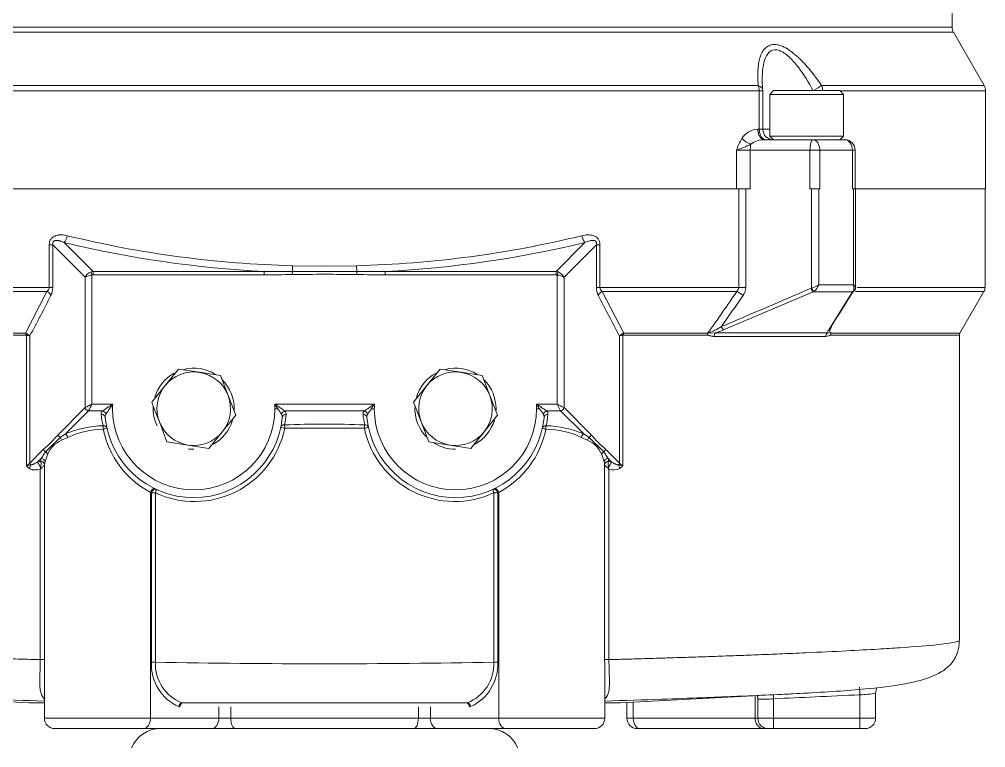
# Model space of a CAD drawing. Header units: millimetres. Extents: x 113490 to 142599, y -20467 to 115.
# Drawn here: x 125976.3 to 126163.9, y -7207.2 to -7065.8 of the extents above; entities that cross this region are included whole.
import ezdxf

# ---------------------------------------------------------------- set-up
doc = ezdxf.new("R2010")
doc.units = ezdxf.units.MM
doc.layers.add('DV1_0', color=7, linetype='Continuous')

msp = doc.modelspace()

# ---------------------------------------------------------------- linework, layer by layer
at = {"layer": 'DV1_0', "color": 7, "linetype": 'Continuous', "lineweight": 15}
for p, q in [((126157.34, -7067.31), (126157.34, -7047.15)), ((126163.58, -7078.67), (126157.61, -7068.32)), ((126122.69, -7079.64), (126121.98, -7080.36)), ((126135.55, -7079.64), (126122.69, -7079.64)), ((126136.27, -7080.36), (126135.55, -7079.64)), ((126120.6, -7087.14), (126120.6, -7079.68)), ((126136.27, -7080.36), (126121.98, -7080.36)), ((126121.98, -7080.36), (126121.98, -7088.46)), ((126136.27, -7088.46), (126136.27, -7080.36)), ((126163.85, -7098.69), (126163.85, -7079.68)), ((126136.27, -7088.46), (126121.98, -7088.46)), ((126121.98, -7088.46), (126122.69, -7089.17)), ((126135.55, -7089.17), (126136.27, -7088.46)), ((126130.29, -7089.17), (126120.97, -7089.17)), ((126131.98, -7089.17), (126130.29, -7089.17)), ((126131.98, -7089.17), (126134.88, -7089.17)), ((126136.5, -7089.17), (126134.88, -7089.17)), ((126138.53, -7098.69), (126138.53, -7091.2)), ((125955.63, -7098.69), (126115.49, -7098.69)), ((126115.49, -7098.69), (126118.17, -7098.69)), ((126129.76, -7098.69), (126130.04, -7098.69)), ((126130.04, -7098.69), (126131.47, -7098.69)), ((126131.68, -7098.69), (126131.47, -7098.69)), ((126138.18, -7098.69), (126137.98, -7098.69)), ((126138.18, -7098.69), (126138.59, -7098.69)), ((126138.53, -7098.69), (126163.85, -7098.69)), ((126138.59, -7117.97), (126138.59, -7098.69)), ((126163.73, -7117.84), (126163.73, -7098.69)), ((126138.03, -7118.67), (126130.39, -7118.67)), ((126138.03, -7118.67), (126133.39, -7126.09)), ((126158.85, -7126.7), (126163.52, -7118.61)), ((126109.94, -7126.69), (126109.95, -7126.68)), ((126133.89, -7126.68), (126133.9, -7126.69)), ((126158.75, -7186.33), (126158.75, -7127.08)), ((126007.2, -7133.67), (126004.61, -7136.87)), ((126011.27, -7134.31), (126007.2, -7133.67)), ((126058, -7133.67), (126055.41, -7136.87)), ((126062.07, -7134.31), (126058, -7133.67)), ((126015.35, -7134.95), (126011.27, -7134.31)), ((126016.83, -7138.8), (126015.35, -7134.95)), ((126066.15, -7134.95), (126062.07, -7134.31)), ((126067.63, -7138.8), (126066.15, -7134.95)), ((126004.61, -7136.87), (126002.01, -7140.08)), ((126055.41, -7136.87), (126052.81, -7140.08)), ((126018.31, -7142.65), (126016.83, -7138.8)), ((126069.11, -7142.65), (126067.63, -7138.8)), ((125994.44, -7140.49), (125993.82, -7141.37)), ((126002.01, -7140.08), (126002.51, -7141.37)), ((126002.51, -7141.37), (126003.49, -7143.93)), ((126026.49, -7141.37), (126025.88, -7140.49)), ((126045.24, -7140.49), (126044.62, -7141.37)), ((126052.81, -7140.08), (126053.31, -7141.37)), ((126053.31, -7141.37), (126054.29, -7143.93)), ((126077.29, -7141.37), (126076.68, -7140.49)), ((126015.71, -7145.86), (126018.31, -7142.65)), ((126066.51, -7145.86), (126069.11, -7142.65)), ((126003.49, -7143.93), (126004.97, -7147.78)), ((126054.29, -7143.93), (126055.77, -7147.78)), ((126013.12, -7149.07), (126015.71, -7145.86)), ((126063.92, -7149.07), (126066.51, -7145.86)), ((126004.97, -7147.78), (126009.04, -7148.42)), ((126009.04, -7148.42), (126013.12, -7149.07)), ((126055.77, -7147.78), (126059.84, -7148.42)), ((126059.84, -7148.42), (126063.92, -7149.07)), ((126092.62, -7152.28), (126093.41, -7152.43)), ((126002.71, -7157.7), (126001.97, -7157.7)), ((125981.18, -7193.79), (125981.18, -7201.44)), ((126089.94, -7201.44), (126089.94, -7193.79)), ((125943.08, -7196.63), (125978.15, -7198.47)), ((126092.97, -7198.47), (126128.49, -7196.6)), ((126119.63, -7197.74), (126119.63, -7201.44)), ((126142.49, -7196.58), (126142.49, -7201.44)), ((125978.16, -7198.47), (125981.16, -7198.47)), ((126007.84, -7198.46), (126008.01, -7198.47)), ((126063.11, -7198.47), (126008.01, -7198.47)), ((126063.11, -7198.47), (126063.27, -7198.46)), ((126089.94, -7198.47), (126092.96, -7198.47)), ((126094.23, -7198.4), (126094.23, -7201.44)), ((125983.21, -7203.47), (126000.34, -7203.47)), ((126013.6, -7203.47), (126000.34, -7203.47)), ((126018.26, -7203.47), (126013.6, -7203.47)), ((126052.86, -7203.47), (126018.26, -7203.47)), ((126057.51, -7203.47), (126052.86, -7203.47)), ((126070.78, -7203.47), (126057.51, -7203.47)), ((126070.78, -7203.47), (126087.91, -7203.47)), ((126096.26, -7203.47), (126096.68, -7203.47)), ((126096.68, -7203.47), (126120.8, -7203.47)), ((126121.66, -7203.47), (126120.8, -7203.47)), ((126121.66, -7203.47), (126122.68, -7203.47)), ((126122.68, -7203.47), (126139.44, -7203.47)), ((126139.44, -7203.47), (126140.46, -7203.47))]:
    msp.add_line(p, q, dxfattribs=at)
at = {"layer": 'DV1_0', "color": 7, "linetype": 'Continuous', "lineweight": 20}
for p, q in [((126157.61, -7068.32), (125913.51, -7068.32)), ((126157.34, -7067.31), (125913.78, -7067.31)), ((125951.39, -7078.67), (126119.73, -7078.67)), ((126132.02, -7078.67), (126163.58, -7078.67)), ((125951.21, -7079.68), (126119.91, -7079.68)), ((126119.91, -7087.14), (126119.91, -7079.68)), ((126119.91, -7079.68), (126120.6, -7079.68)), ((126135.59, -7079.68), (126163.85, -7079.68)), ((126119.64, -7087.14), (126119.91, -7087.14)), ((126119.91, -7087.14), (126120.6, -7087.14)), ((126121.98, -7087.14), (126120.6, -7087.14)), ((126115.49, -7098.69), (126115.49, -7091.2)), ((126115.49, -7091.2), (126118.17, -7091.2)), ((126118.17, -7091.2), (126129.76, -7091.2)), ((126118.17, -7091.2), (126118.17, -7098.69)), ((126129.76, -7098.69), (126129.76, -7091.2)), ((126129.76, -7091.2), (126131.68, -7091.2)), ((126131.68, -7091.2), (126137.98, -7091.2)), ((126131.68, -7098.69), (126131.68, -7091.2)), ((126137.98, -7091.2), (126137.98, -7098.69)), ((126138.53, -7091.2), (126137.98, -7091.2)), ((126115.93, -7117.84), (126115.93, -7098.69)), ((126117.28, -7098.69), (126117.28, -7117.84)), ((126130.04, -7117.96), (126130.04, -7098.69)), ((126131.47, -7117.31), (126131.47, -7098.69)), ((126138.18, -7098.69), (126138.18, -7117.31)), ((125982.8, -7109.54), (125982.12, -7109.54)), ((125982.12, -7117.84), (125982.12, -7109.54)), ((125982.8, -7109.54), (125989.09, -7115.83)), ((125982.8, -7109.54), (125982.8, -7117.84)), ((125985.02, -7109.12), (125990.63, -7114.73)), ((126086.09, -7109.12), (126080.48, -7114.73)), ((126088.31, -7109.54), (126082.02, -7115.83)), ((126088.31, -7117.84), (126088.31, -7109.54)), ((126088.31, -7109.54), (126089, -7109.54)), ((126089, -7109.54), (126089, -7117.84)), ((125990.23, -7114.83), (125990.63, -7114.73)), ((125990.23, -7114.83), (125990.41, -7115.42)), ((125990.63, -7114.73), (125990.63, -7115.39)), ((125990.63, -7114.73), (126023.81, -7114.73)), ((126023.81, -7114.73), (126023.81, -7115.39)), ((126029.29, -7114.77), (126023.81, -7114.73)), ((126029.29, -7114.77), (126029.3, -7115.33)), ((126041.83, -7114.77), (126029.29, -7114.77)), ((126029.35, -7113.63), (126035.56, -7113.73)), ((126035.56, -7113.73), (126041.77, -7113.63)), ((126041.83, -7114.77), (126041.82, -7115.33)), ((126047.31, -7114.73), (126041.83, -7114.77)), ((126047.31, -7114.73), (126080.48, -7114.73)), ((126047.31, -7114.73), (126047.31, -7115.39)), ((126080.48, -7114.73), (126080.48, -7115.39)), ((126080.48, -7114.73), (126080.89, -7114.83)), ((126080.89, -7114.83), (126080.7, -7115.42)), ((125989.09, -7141.15), (125989.09, -7115.83)), ((125990.41, -7140.49), (125990.41, -7115.42)), ((125990.63, -7115.39), (126023.81, -7115.39)), ((126047.31, -7115.39), (126080.48, -7115.39)), ((126080.7, -7115.42), (126080.7, -7140.49)), ((126082.02, -7115.83), (126082.02, -7141.15)), ((125955.19, -7117.84), (125982.12, -7117.84)), ((125955.55, -7118.61), (125981.68, -7118.61)), ((125977.52, -7126.7), (125981.68, -7118.61)), ((125982.8, -7117.84), (125982.12, -7117.84)), ((126089, -7117.84), (126088.31, -7117.84)), ((126089, -7117.84), (126115.93, -7117.84)), ((126089.43, -7118.61), (126093.6, -7126.7)), ((126089.43, -7118.61), (126115.57, -7118.61)), ((126112.98, -7126.09), (126130.39, -7118.67)), ((126117.28, -7117.84), (126115.93, -7117.84)), ((126131.47, -7117.31), (126138.18, -7117.31)), ((126138.6, -7118.61), (126163.52, -7118.61)), ((126138.93, -7117.84), (126163.73, -7117.84)), ((125961.19, -7126.7), (125977.52, -7126.7)), ((125977.57, -7127.08), (125961.25, -7127.08)), ((125977.78, -7126.81), (125977.52, -7126.7)), ((125977.71, -7152.43), (125977.71, -7127.11)), ((125978.32, -7127.28), (125978.32, -7151.93)), ((126092.8, -7151.93), (126092.8, -7127.28)), ((126093.6, -7126.7), (126093.34, -7126.81)), ((126093.41, -7127.11), (126093.41, -7152.43)), ((126109.87, -7127.08), (126093.55, -7127.08)), ((126093.6, -7126.7), (126109.92, -7126.7)), ((126109.94, -7126.69), (126111.39, -7126.66)), ((126132.84, -7127.35), (126111.14, -7127.35)), ((126111.39, -7126.66), (126133.17, -7126.66)), ((126133.17, -7126.66), (126133.9, -7126.69)), ((126133.81, -7127.08), (126158.75, -7127.08)), ((126158.85, -7126.7), (126133.9, -7126.7)), ((125983.82, -7146.42), (125989.09, -7141.15)), ((125994.44, -7140.49), (125990.41, -7140.49)), ((126045.24, -7140.49), (126025.88, -7140.49)), ((126026.49, -7141.37), (126025.91, -7141.37)), ((126044.62, -7141.37), (126045.21, -7141.37)), ((126080.7, -7140.49), (126076.68, -7140.49)), ((126077.29, -7141.37), (126076.71, -7141.37)), ((126080.7, -7140.49), (126081.36, -7141.81)), ((126082.02, -7141.15), (126087.3, -7146.42)), ((125985.28, -7146.28), (125989.75, -7141.81)), ((125989.75, -7141.81), (125992.47, -7141.81)), ((126027.85, -7141.81), (126043.27, -7141.81)), ((126081.36, -7141.81), (126078.65, -7141.81)), ((126081.36, -7141.81), (126085.84, -7146.28)), ((126043.28, -7145.17), (126027.83, -7145.17)), ((125981.37, -7149.73), (125984.22, -7146.96)), ((125984.22, -7146.96), (125985.28, -7146.28)), ((125985.75, -7146.94), (125984.51, -7147.5)), ((126086.61, -7147.5), (126085.37, -7146.94)), ((126085.84, -7146.28), (126086.9, -7146.96)), ((126086.9, -7146.96), (126089.75, -7149.73)), ((125978.32, -7151.93), (125981.02, -7149.22)), ((125980.55, -7151.01), (125981.37, -7149.73)), ((125981.78, -7150.24), (125981.31, -7151.67)), ((126089.81, -7151.67), (126089.33, -7150.24)), ((126089.75, -7149.73), (126090.56, -7151.01)), ((126090.1, -7149.22), (126092.8, -7151.93)), ((125977.71, -7152.43), (125978.5, -7152.28)), ((125979.81, -7151.75), (125980.55, -7151.01)), ((125979.81, -7151.75), (125980.45, -7151.56)), ((125981.21, -7152.25), (125981.21, -7190.08)), ((126089.91, -7190.08), (126089.91, -7152.25)), ((126090.56, -7151.01), (126091.3, -7151.75)), ((126090.67, -7151.56), (126091.3, -7151.75)), ((125980.37, -7190.08), (125980.37, -7153.1)), ((126090.75, -7153.1), (126090.75, -7190.08)), ((126001.97, -7157.7), (126001.77, -7157.61)), ((126001.77, -7201.44), (126001.77, -7157.61)), ((126001.97, -7157.7), (126001.97, -7190.58)), ((126002.71, -7157.7), (126002.71, -7190.58)), ((126068.4, -7157.7), (126069.15, -7157.7)), ((126068.4, -7190.58), (126068.4, -7157.7)), ((126069.15, -7157.7), (126069.34, -7157.61)), ((126069.15, -7190.58), (126069.15, -7157.7)), ((126069.34, -7157.61), (126069.34, -7201.44)), ((125980.37, -7190.08), (125981.21, -7190.08)), ((126090.75, -7190.08), (126089.91, -7190.08)), ((126002.71, -7190.58), (126001.97, -7190.58)), ((126069.15, -7190.58), (126068.4, -7190.58)), ((126139.44, -7196.9), (126139.37, -7195.4)), ((126119.12, -7197.1), (126119.12, -7201.44)), ((126122.68, -7197.67), (126122.65, -7196.91)), ((126122.68, -7197.67), (126122.68, -7201.44)), ((126139.44, -7196.9), (126139.44, -7201.44)), ((125978.15, -7198.47), (125981.18, -7198.47)), ((126015.04, -7199.23), (126015.04, -7201.44)), ((126017.37, -7199.23), (126017.37, -7201.44)), ((126053.75, -7201.44), (126053.75, -7199.23)), ((126056.08, -7201.44), (126056.08, -7199.23)), ((126089.94, -7198.47), (126092.97, -7198.47)), ((126095.47, -7201.44), (126095.47, -7198.33)), ((125981.18, -7201.44), (126001.77, -7201.44)), ((126015.04, -7201.44), (126001.77, -7201.44)), ((126017.37, -7201.44), (126015.04, -7201.44)), ((126053.75, -7201.44), (126017.37, -7201.44)), ((126056.08, -7201.44), (126053.75, -7201.44)), ((126069.34, -7201.44), (126056.08, -7201.44)), ((126069.34, -7201.44), (126089.94, -7201.44)), ((126094.23, -7201.44), (126095.47, -7201.44)), ((126119.12, -7201.44), (126095.47, -7201.44)), ((126119.63, -7201.44), (126119.12, -7201.44)), ((126119.63, -7201.44), (126122.68, -7201.44)), ((126122.68, -7201.44), (126122.68, -7203.47)), ((126122.68, -7201.44), (126139.44, -7201.44)), ((126139.44, -7201.44), (126139.44, -7203.47)), ((126139.44, -7201.44), (126142.49, -7201.44))]:
    msp.add_line(p, q, dxfattribs=at)
at = {"layer": 'DV1_0', "color": 7, "linetype": 'Continuous', "lineweight": 15}
for centre, radius, start, end in [((126159.37, -7067.31), 2.03, 180, 210), ((126150.76, -7077.45), 30.27, 179.768, 183.4798), ((126118.57, -7079.68), 2.03, 0, 5.7696), ((126161.82, -7079.68), 2.03, 0, 30), ((126122.64, -7087.14), 2.03, 180, 270), ((126106.48, -7065.39), 27.34, 289.2309, 295.5331), ((126136.5, -7091.2), 2.03, 0, 90), ((125824.05, -6925.66), 368.62, 327.188, 328.4286), ((126137.41, -7117.77), 1.19, 328.5642, 334.0378), ((126137.55, -7117.84), 1.04, 332.2217, 0.4108), ((126162.2, -7117.84), 1.52, 330, 0), ((126111, -7127.05), 1.13, 161.7178, 181.3689), ((126109.95, -7126.71), 0.0224, 116.6955, 156.2148), ((126134.77, -7127.09), 0.958, 155.6416, 179.1629), ((126159.51, -7127.08), 0.762, 150, 180), ((126010.16, -7141.37), 7.87, 57.8671, 104.1493), ((126060.96, -7141.37), 7.87, 57.8671, 104.1493), ((126010.16, -7141.37), 7.87, 118.6069, 163.6052), ((126010.16, -7141.37), 7.14, 81.0203, 141.0203), ((126010.16, -7141.37), 7.14, 21.0203, 81.0203), ((126010.16, -7141.37), 7.87, 0, 44.556), ((126060.96, -7141.37), 7.87, 118.6069, 163.6052), ((126060.96, -7141.37), 7.14, 81.0203, 141.0203), ((126060.96, -7141.37), 7.14, 21.0203, 81.0203), ((126060.96, -7141.37), 7.87, 0, 44.556), ((126010.16, -7141.37), 7.14, 141.0203, 201.0203), ((126060.96, -7141.37), 7.14, 141.0203, 201.0203), ((126010.16, -7141.37), 7.14, 321.0203, 21.0203), ((126060.96, -7141.37), 7.14, 321.0203, 21.0203), ((126017.64, -7177.26), 43.48, 122.2554, 125.3807), ((126033.33, -7168.26), 47.79, 145.7575, 147.2796), ((126010.16, -7141.37), 7.87, 176.6294, 205.2399), ((126010.16, -7141.37), 7.87, 357.0838, 0), ((126002.34, -7177.76), 44.08, 54.6405, 57.7233), ((125987.41, -7167.98), 47.28, 32.7092, 34.2476), ((126068.44, -7177.26), 43.48, 122.2554, 125.3807), ((126084.12, -7168.25), 47.77, 145.7571, 147.2797), ((126060.96, -7141.37), 7.87, 176.6294, 225.4701), ((126060.96, -7141.37), 7.87, 357.0838, 0), ((126053.14, -7177.76), 44.08, 54.6405, 57.7233), ((126038.21, -7167.98), 47.28, 32.7092, 34.2476), ((125993.94, -7142.96), 0.971, 146.7266, 185.5447), ((126010.16, -7141.37), 17.27, 185.5999, 354.4001), ((126026.38, -7142.96), 0.971, 354.4468, 33.2819), ((126044.74, -7142.96), 0.971, 146.7266, 185.5447), ((126060.96, -7141.37), 17.27, 185.5999, 354.4001), ((126077.18, -7142.96), 0.971, 354.4468, 33.2819), ((125992.65, -7145.38), 0.689, 16.2496, 96.7895), ((125984.41, -7145.52), 8.2, 1.157, 5.7791), ((125989.72, -7131.74), 13.91, 281.9781, 284.9558), ((126010.16, -7141.37), 7.14, 201.0203, 261.0203), ((126010.16, -7141.37), 7.87, 298.6134, 343.3573), ((126024.18, -7161.14), 16.38, 77.113, 79.9424), ((126050.24, -7145.35), 6.96, 173.1324, 178.585), ((126046.33, -7158.16), 13.34, 99.7352, 103.2094), ((126043.41, -7145.2), 0.691, 15.7028, 96.6512), ((126060.96, -7141.37), 7.14, 201.0203, 261.0203), ((126060.96, -7141.37), 7.87, 298.6134, 343.3573), ((126078.47, -7145.38), 0.69, 83.2848, 163.6762), ((126081.3, -7132.13), 13.51, 254.9997, 258.0664), ((126010.16, -7141.37), 7.14, 261.0203, 321.0203), ((126060.96, -7141.37), 7.14, 261.0203, 321.0203), ((126060.96, -7141.37), 7.87, 238.4623, 270), ((126010.16, -7141.37), 7.87, 261.9998, 270), ((125978.16, -7198.21), 0.254, 267, 270), ((126035.56, -57470.34), 50271.89, 89.968411, 90.031588), ((126092.96, -7198.21), 0.254, 270, 273), ((125983.21, -7201.44), 2.03, 180, 270), ((126087.91, -7201.44), 2.03, 270, 0), ((126096.26, -7201.44), 2.03, 180, 270), ((126121.66, -7201.44), 2.03, 180, 270), ((126140.46, -7201.44), 2.03, 270, 0), ((126003.68, -7209.54), 6.07, 90, 156.9775), ((126067.44, -7209.54), 6.07, 23.0225, 90)]:
    msp.add_arc(centre, radius, start, end, dxfattribs=at)
at = {"layer": 'DV1_0', "color": 7, "linetype": 'Continuous', "lineweight": 20}
for centre, radius, start, end in [((126147.32, -7077.43), 26.83, 183.9436, 184.105), ((126119.72, -7090.86), 3.72, 91.3403, 148.4556), ((126126.85, -7095.08), 12, 149.0814, 161.1463), ((126120.84, -7093.35), 4.18, 88.2925, 128.0724), ((126034.78, -6906), 207.7, 256.3093, 268.5023), ((126036.32, -6905.84), 207.86, 271.5024, 283.686), ((126034.55, -6903.63), 211.37, 256.4501, 267.0882), ((126036.57, -6903.63), 211.37, 272.9118, 283.5499), ((125991.01, -7116.86), 2.18, 110.9162, 151.6176), ((126080.1, -7116.87), 2.18, 28.4516, 69.0147), ((125990.89, -7119.32), 3.92, 97.0329, 117.3112), ((126080.24, -7119.28), 3.88, 62.5803, 83.0756), ((125981.11, -7117.77), 1.01, 304.7184, 355.9845), ((125979.39, -7117.85), 3.41, 333.6804, 0.1693), ((126091.71, -7117.86), 3.4, 179.7607, 206.3896), ((126090.01, -7117.77), 1.01, 183.9845, 235.3125), ((125272.46, -6538.2), 1023.58, 324.90575, 325.45604), ((125731.6, -6208.33), 993.06, 292.55927, 293.6501), ((126114.85, -7117.8), 1.08, 311.8374, 357.7588), ((126114.62, -7117.83), 2.66, 324.7002, 359.72), ((126128.68, -7113.03), 5.11, 285.3662, 303.0859), ((126129.69, -7117.4), 1.45, 298.9144, 304.3434), ((126128.88, -7116.38), 2.76, 306.3068, 340.2726), ((126137.48, -7118.1), 0.789, 313.6528, 320.7841), ((125744.56, -7000.18), 266.07, 331.4659, 333.3889), ((126326.56, -7000.18), 266.07, 206.6111, 208.5341), ((125278.49, -6539.38), 1019.38, 324.90783, 325.32187), ((126107.46, -7118.16), 8.87, 286.355, 305.2328), ((126106.52, -7110.63), 16.76, 286.9231, 292.6998), ((126134.23, -7126.73), 1.06, 142.9881, 176.5293), ((125977.57, -7127.44), 0.362, 67.8782, 90.9889), ((125977.1, -7130.32), 3.27, 68.0966, 79.1504), ((125976.85, -7128.4), 1.84, 37.3569, 59.8103), ((126094.27, -7128.4), 1.84, 120.1784, 142.6543), ((126094.02, -7130.31), 3.27, 100.8439, 111.9091), ((126093.54, -7127.44), 0.36, 88.9194, 112.2135), ((126074, -7309.31), 188.38, 116.3407, 116.7895), ((125914.17, -7103.19), 84.88, 332.9369, 333.933), ((126010.22, -7141.37), 15.81, 176.799, 179.9896), ((126010.16, -7141.37), 15.75, 180.0002, 359.9998), ((126010.1, -7141.37), 15.8, 0.0094, 3.2012), ((126061.02, -7141.37), 15.81, 176.799, 179.9896), ((126060.96, -7141.37), 15.75, 180.0002, 359.9998), ((126060.9, -7141.37), 15.8, 0.0094, 3.2012), ((126043.4, -7216.74), 84.88, 62.9369, 63.933), ((125993.04, -7142.41), 0.827, 133.6225, 184.2208), ((126010.14, -7140.71), 18.02, 185.5969, 192.7696), ((126027.26, -7142.41), 0.851, 356.5284, 45.6283), ((126043.84, -7142.41), 0.827, 133.6225, 184.2208), ((126060.95, -7140.71), 18.02, 185.5976, 192.1892), ((126060.97, -7140.71), 18.02, 347.2304, 354.4031), ((126078.06, -7142.41), 0.851, 356.5284, 45.6283), ((125992.99, -7164.13), 19.45, 91.2418, 113.3735), ((126010.32, -7141.49), 17.9, 244.8638, 348.1329), ((126020.53, -7145.37), 7.31, 1.5473, 6.7353), ((126060.8, -7141.49), 17.9, 191.8849, 295.1184), ((126086.96, -7145.53), 8.46, 174.2925, 178.7715), ((126078.18, -7163.88), 19.2, 66.4801, 88.9046), ((125967.92, -7133.32), 20.6, 309.4821, 320.5179), ((125992.98, -7162.54), 17.19, 91.2427, 114.8755), ((126010.11, -7141.82), 17.85, 191.4143, 242.174), ((126061.02, -7141.83), 17.84, 297.8137, 348.5988), ((126078.15, -7162.49), 17.14, 65.0859, 88.7959), ((126102.93, -7133.59), 20.22, 219.3785, 230.6215), ((125986.47, -7152.18), 5.08, 112.8029, 157.4961), ((126084.64, -7152.18), 5.08, 22.509, 67.1919), ((125977.11, -7151.1), 1.46, 294.2069, 325.6122), ((125979.11, -7151.61), 1.62, 210.4449, 238.4796), ((125978.25, -7152.17), 2.29, 342.9002, 13.9977), ((125978.62, -7152.31), 1.98, 20.5591, 22.2001), ((125985.92, -7152.77), 4.74, 166.4999, 173.3576), ((125986.39, -7152.79), 5.21, 173.8074, 174.1422), ((126085.2, -7152.77), 4.74, 6.6424, 13.5001), ((126084.73, -7152.79), 5.21, 5.8578, 6.1926), ((126092.87, -7152.17), 2.29, 166.0023, 197.0998), ((126092.5, -7152.31), 1.98, 157.7999, 159.4409), ((126094, -7151.1), 1.46, 214.3878, 245.7932), ((126092.05, -7151.65), 1.56, 300.9852, 330.0902), ((125976.94, -7152.06), 3.58, 343.0628, 347.3435), ((125977.45, -7148.97), 5.06, 305.2816, 308.0746), ((126093.67, -7148.97), 5.06, 231.9254, 234.7184), ((126094.18, -7152.06), 3.58, 192.6565, 196.9372), ((126091.67, -7150.54), 2.73, 250.2423, 295.8023), ((126010.83, -7191.07), 8.88, 176.8481, 246.1348), ((126035.56, -5388.18), 1802.7, 268.95598, 271.04402), ((126010.86, -7190.88), 8.15, 177.8955, 248.2756), ((126060.26, -7190.88), 8.15, 291.6982, 2.1307), ((126060.27, -7191.06), 8.89, 293.9266, 3.0905), ((126120.75, -7180.22), 17.55, 266.3566, 276.3219), ((126138.98, -7177.97), 18.93, 271.402, 280.6887), ((126007.47, -7198.56), 0.664, 250.053, 269.9585), ((126063.65, -7198.56), 0.664, 270.0415, 289.947)]:
    msp.add_arc(centre, radius, start, end, dxfattribs=at)
for centre, major_axis, ratio, start_param, end_param in [((126118.57, -7079.68), (-2.02, -0.2), 0.559268, 3.141593, 4.047767), ((126118.57, -7079.68), (0, 2.03), 0.657465, 4.712389, 5.235988), ((126130.7, -7079.68), (-1.68, -1.14), 0.083337, 3.749766, 4.802929), ((126130.7, -7079.68), (0, -2.03), 0.753485, 1.570796, 2.094395), ((126117.83, -7088.91), (1.7, -1.11), 0.406301, 4.155267, 5.220826), ((126118.7, -7091.2), (0, 2.03), 0.258819, 0.97253, 1.570796), ((126130.29, -7091.2), (0, -2.03), 0.258819, 3.141593, 4.712389), ((126130.29, -7091.2), (0, 2.03), 0.68433, 4.712389, 6.283185), ((126136.5, -7091.2), (0, 2.03), 0.729172, 4.712389, 6.283185), ((125985.02, -7107.8), (-0.36, -1.48), 0.380154, 0.571133, 1.663393), ((126086.09, -7107.8), (0.36, -1.48), 0.380154, 4.619793, 5.712053), ((126029.27, -7113.63), (-0.04, -1.52), 0.048445, 0.73078, 1.572153), ((126041.84, -7113.63), (0.04, -1.52), 0.048445, 4.711032, 5.552406), ((125981.13, -7119.37), (1.36, -0.68), 0.613605, 0.685709, 1.4691), ((126089.99, -7119.37), (-1.36, -0.68), 0.613605, 4.814086, 5.597477), ((126116.39, -7119.37), (-1.25, 0.87), 0.150727, 4.497916, 5.53039), ((126129.61, -7117.11), (0, -0.956), 0.965926, 0.399318, 0.487236), ((126130.16, -7117.99), (-0.305, 0.698), 0.238424, 1.466915, 2.797275), ((126130.23, -7117.96), (0.367, -0.668), 0.228673, 4.587538, 5.871514), ((126137.8, -7117.96), (-0.685, 0.334), 0.853419, 2.377246, 3.1374), ((126112.77, -7125.41), (0.292, -0.704), 0.240259, 4.613078, 5.914038), ((126133.12, -7125.41), (-0.64, 0.414), 0.896658, 2.465022, 3.765987), ((125977.21, -7127.08), (0, 0.762), 0.470739, 4.712389, 5.235988), ((125977.35, -7127.11), (0.297, 0.702), 0.439946, 4.896242, 5.326304), ((126093.76, -7127.11), (-0.297, 0.702), 0.439946, 0.956882, 1.386944), ((126093.91, -7127.08), (0, -0.762), 0.470739, 4.18879, 4.712389), ((126111.6, -7127.35), (0, -0.762), 0.613497, 3.604631, 4.712389), ((126133.44, -7127.35), (0, -0.762), 0.789697, 3.604633, 4.712389), ((125989.75, -7141.15), (0.539, -0.539), 0.774597, 4.053331, 5.371447), ((126081.36, -7141.15), (-0.539, -0.539), 0.774597, 0.911738, 2.229854), ((125992.21, -7143.13), (0.758, 0.074), 0.864987, 0, 1.486188), ((125992.47, -7142.47), (0.555, -0.522), 0.783808, 0.935927, 2.205665), ((126027.85, -7142.47), (0.555, 0.522), 0.783808, 0.935927, 2.205665), ((126028.11, -7143.13), (-0.758, 0.074), 0.864987, 4.796997, 6.283185), ((125958.14, -7140.76), (70.05, 0), 0.5, 6.175787, 6.234424), ((126043.01, -7143.13), (0.758, 0.074), 0.864987, 0, 1.486188), ((126043.27, -7142.47), (0.555, -0.522), 0.783808, 0.935927, 2.205665), ((126078.65, -7142.47), (-0.555, -0.522), 0.783808, 4.07752, 5.347258), ((126078.91, -7143.13), (0.758, -0.074), 0.864987, 1.655404, 3.141593), ((126035.56, -7198.01), (-107.28, 0), 0.5, 4.639874, 4.784904), ((125984.48, -7146.42), (-0.539, 0.539), 0.774597, 0.911738, 1.831819), ((125983.95, -7147.5), (0.292, -0.704), 0.696378, 1.28959, 2.122936), ((125985.28, -7146.94), (-0.317, 0.693), 0.584615, 4.451045, 5.619166), ((126085.84, -7146.94), (0.317, 0.693), 0.584615, 0.664019, 1.83214), ((126087.16, -7147.5), (-0.292, -0.704), 0.696378, 4.16025, 4.993595), ((126086.64, -7146.42), (0.539, 0.539), 0.774597, 4.451366, 5.371447), ((125981.68, -7149.22), (-0.539, 0.539), 0.774597, 0.911738, 1.75677), ((125981.06, -7150.24), (0.695, -0.313), 0.781067, 0.523996, 1.474435), ((126090.06, -7150.24), (-0.695, -0.313), 0.781067, 4.80875, 5.75919), ((126089.44, -7149.22), (0.539, 0.539), 0.774597, 4.526415, 5.371447), ((125977.55, -7152.99), (0.81, 1.29), 0.406494, 4.962409, 5.524532), ((125978.98, -7151.93), (-0.539, 0.539), 0.774597, 0.911738, 1.459504), ((125979.81, -7153.07), (-0.42, 1.46), 0.432798, 4.740039, 5.695259), ((125997.43, -7152.08), (-17.02, 0), 0.5, 6.156109, 6.221993), ((125980.45, -7152.22), (0.756, -0.093), 0.864402, 0.140927, 1.676404), ((125980.45, -7152.25), (-0.758, 0.078), 0.836614, 3.263801, 4.766537), ((125980.55, -7151.67), (0.738, -0.189), 0.85904, 0.289171, 1.786915), ((126090.56, -7151.67), (0.738, 0.189), 0.85904, 1.354677, 2.852421), ((126090.67, -7152.22), (0.756, 0.093), 0.864402, 1.465189, 3.000666), ((126090.67, -7152.25), (-0.758, -0.078), 0.836614, 4.658241, 6.160977), ((126073.68, -7152.08), (17.02, 0), 0.5, 0.061192, 0.127077), ((126091.3, -7153.07), (0.42, 1.46), 0.432798, 0.587926, 1.543146), ((126092.14, -7151.93), (0.539, 0.539), 0.774597, 4.823681, 5.371447), ((126093.57, -7152.99), (-0.81, 1.29), 0.406494, 0.758653, 1.320777), ((125980.13, -7152.95), (0.643, -0.41), 0.355555, 1.061887, 1.302214), ((126090.99, -7152.95), (-0.643, -0.41), 0.355555, -1.302214, -1.061887), ((126118.11, -7197.74), (1.52, 0), 0.999556, 0, 0.451485), ((126007.78, -7199.19), (-0.258, -0.717), 0.685276, 3.514447, 4.954133), ((126008.01, -7199.23), (0, -0.762), 0.707107, 3.141593, 4.712389), ((126063.11, -7199.23), (0, -0.762), 0.707107, 1.570796, 3.141594), ((126063.34, -7199.19), (0.258, -0.717), 0.685276, 1.329052, 2.768738), ((126000.34, -7201.44), (0, -2.03), 0.707107, 0, 1.570796), ((126013.6, -7201.44), (0, -2.03), 0.707107, 0, 1.570796), ((126018.26, -7201.44), (0, -2.03), 0.439328, 4.712389, 6.283185), ((126052.86, -7201.44), (0, -2.03), 0.439328, 0, 1.570796), ((126057.51, -7201.44), (0, 2.03), 0.707107, 1.570796, 3.141593), ((126070.78, -7201.44), (0, 2.03), 0.707107, 1.570796, 3.141593), ((126096.68, -7201.44), (0, 2.03), 0.595588, 1.570796, 3.141593), ((126120.8, -7201.44), (0, -2.03), 0.830729, 4.712389, 6.283185)]:
    msp.add_ellipse(centre, major_axis=major_axis, ratio=ratio, start_param=start_param, end_param=end_param, dxfattribs=at)
at = {"layer": 'DV1_0', "color": 7, "linetype": 'Continuous', "lineweight": 15}
for centre, major_axis, ratio, start_param, end_param in [((126137.78, -7117.99), (-0.65, 0.398), 0.88981, 2.414301, 3.141905), ((126137.8, -7117.96), (-0.685, 0.334), 0.853419, 3.1374, 3.240038), ((126002.31, -7157.61), (-0.331, -0.686), 0.66912, 3.141163, 5.024625), ((126144.02, -7196.58), (-1.52, 0), 0.999702, 6.103808, 6.283185)]:
    msp.add_ellipse(centre, major_axis=major_axis, ratio=ratio, start_param=start_param, end_param=end_param, dxfattribs=at)
at = {"layer": 'DV1_0', "color": 7, "linetype": 'Continuous', "lineweight": 20}
for points, knots in [([(126119.73, -7078.67), (126119.72, -7078.53), (126119.69, -7078.26), (126119.66, -7077.86), (126119.64, -7077.47), (126119.63, -7077.08), (126119.62, -7076.71), (126119.62, -7076.35), (126119.64, -7075.66), (126119.71, -7074.7), (126119.94, -7073.49), (126120.31, -7072.41), (126120.89, -7071.5), (126121.57, -7070.96), (126122.24, -7070.72), (126122.81, -7070.66), (126123.42, -7070.72), (126124.28, -7070.95), (126125.36, -7071.49), (126126.63, -7072.41), (126127.82, -7073.48), (126128.98, -7074.7), (126129.86, -7075.75), (126130.55, -7076.62), (126131.04, -7077.28), (126131.54, -7077.96), (126131.86, -7078.43), (126132.02, -7078.67)], [0, 0, 0, 0, 0.018693, 0.0371, 0.055227, 0.073082, 0.09067, 0.107999, 0.125076, 0.189511, 0.249356, 0.31487, 0.374275, 0.436923, 0.468569, 0.499613, 0.530818, 0.562638, 0.625056, 0.684657, 0.750444, 0.810345, 0.874885, 0.904936, 0.935781, 0.967457, 1, 1, 1, 1]), ([(126120.49, -7077.5), (126120.49, -7076.72), (126120.53, -7075.96), (126120.72, -7074.53), (126120.88, -7073.85), (126121.37, -7072.69), (126121.71, -7072.2), (126122.62, -7071.65), (126123.2, -7071.62), (126124.45, -7072.08), (126125.09, -7072.54), (126126.3, -7073.67), (126126.89, -7074.34), (126128.52, -7076.46), (126129.5, -7078.05), (126130.4, -7079.68)], [0, 0, 0, 0, 0.125, 0.125, 0.25, 0.25, 0.375, 0.375, 0.5, 0.5, 0.625, 0.625, 0.75, 0.75, 1, 1, 1, 1]), ([(126121.24, -7089.17), (126121.07, -7089.17), (126120.9, -7089.12), (126120.57, -7088.91), (126120.42, -7088.76), (126120.18, -7088.39), (126120.08, -7088.16), (126119.94, -7087.67), (126119.91, -7087.4), (126119.91, -7087.14)], [0, 0, 0, 0, 0.25, 0.25, 0.5, 0.5, 0.75, 0.75, 1, 1, 1, 1]), ([(125982.12, -7109.54), (125982.12, -7109.43), (125982.13, -7109.28), (125982.16, -7109.1), (125982.18, -7109.03), (125982.19, -7108.98), (125982.19, -7108.96), (125982.23, -7108.84), (125982.29, -7108.7), (125982.37, -7108.55), (125982.41, -7108.49), (125982.44, -7108.45), (125982.46, -7108.42), (125982.58, -7108.26), (125982.72, -7108.14), (125982.95, -7107.98), (125983.07, -7107.91), (125983.24, -7107.84), (125983.32, -7107.81), (125983.36, -7107.79), (125983.38, -7107.79), (125983.39, -7107.78), (125983.4, -7107.78), (125983.57, -7107.73), (125983.74, -7107.69), (125984.02, -7107.65), (125984.16, -7107.64), (125984.33, -7107.64), (125984.42, -7107.64), (125984.46, -7107.64), (125984.48, -7107.64), (125984.5, -7107.64), (125984.86, -7107.65), (125985.23, -7107.7), (125985.62, -7107.8)], [0, 0, 0, 0, 0.0625, 0.09375, 0.109375, 0.109375, 0.125, 0.125, 0.1875, 0.21875, 0.234375, 0.234375, 0.25, 0.25, 0.375, 0.375, 0.4375, 0.46875, 0.484375, 0.492188, 0.496094, 0.496094, 0.5, 0.5, 0.625, 0.625, 0.6875, 0.71875, 0.734375, 0.742188, 0.742188, 0.75, 0.75, 1, 1, 1, 1]), ([(126085.5, -7107.8), (126085.86, -7107.71), (126086.23, -7107.65), (126086.78, -7107.63), (126086.96, -7107.64), (126087.33, -7107.68), (126087.52, -7107.72), (126087.88, -7107.83), (126088.05, -7107.91), (126088.29, -7108.06), (126088.37, -7108.12), (126088.51, -7108.25), (126088.58, -7108.32), (126088.7, -7108.47), (126088.75, -7108.56), (126088.85, -7108.74), (126088.88, -7108.83), (126088.97, -7109.13), (126089, -7109.33), (126089, -7109.54)], [0, 0, 0, 0, 0.25, 0.25, 0.375, 0.375, 0.5, 0.5, 0.625, 0.625, 0.6875, 0.6875, 0.75, 0.75, 0.8125, 0.8125, 0.875, 0.875, 1, 1, 1, 1]), ([(125985.02, -7109.12), (125984.95, -7109.09), (125984.81, -7109.02), (125984.6, -7108.94), (125984.4, -7108.87), (125984.22, -7108.82), (125984.05, -7108.78), (125983.89, -7108.74), (125983.72, -7108.72), (125983.54, -7108.71), (125983.36, -7108.72), (125983.2, -7108.76), (125983.05, -7108.82), (125982.91, -7108.93), (125982.81, -7109.1), (125982.78, -7109.32), (125982.79, -7109.46), (125982.8, -7109.54)], [0, 0, 0, 0, 0.087822, 0.170082, 0.246806, 0.318025, 0.383778, 0.444116, 0.499102, 0.575306, 0.641909, 0.699547, 0.7492, 0.810416, 0.866935, 0.927673, 1, 1, 1, 1]), ([(126088.31, -7109.54), (126088.32, -7109.51), (126088.33, -7109.45), (126088.33, -7109.36), (126088.33, -7109.27), (126088.32, -7109.2), (126088.29, -7109.08), (126088.21, -7108.93), (126088.02, -7108.78), (126087.73, -7108.71), (126087.38, -7108.71), (126086.99, -7108.79), (126086.56, -7108.92), (126086.26, -7109.05), (126086.09, -7109.12)], [0, 0, 0, 0, 0.029059, 0.055974, 0.080985, 0.10439, 0.126554, 0.186824, 0.252391, 0.359348, 0.501959, 0.638351, 0.804197, 1, 1, 1, 1]), ([(126029.3, -7115.33), (126031.39, -7115.3), (126033.47, -7115.29), (126037.65, -7115.29), (126039.73, -7115.3), (126041.82, -7115.33)], [0, 0, 0, 0, 0.5, 0.5, 1, 1, 1, 1]), ([(126138.18, -7117.31), (126138.26, -7117.55), (126138.3, -7117.79), (126138.29, -7118.12), (126138.27, -7118.23), (126138.21, -7118.43), (126138.16, -7118.52), (126138.09, -7118.6)], [0, 0, 0, 0, 0.5, 0.5, 0.75, 0.75, 1, 1, 1, 1]), ([(126133.89, -7126.68), (126133.84, -7126.66), (126133.79, -7126.64), (126133.72, -7126.57), (126133.7, -7126.53), (126133.64, -7126.4), (126133.63, -7126.29), (126133.64, -7126.17), (126133.64, -7126.15), (126133.64, -7126.14)], [0, 0, 0, 0, 0.125, 0.125, 0.25, 0.25, 0.5, 0.5, 0.5236485, 0.5236485, 0.5236485, 0.5236485]), ([(126111.14, -7127.35), (126110.92, -7127.35), (126110.71, -7127.31), (126110.39, -7127.22), (126110.28, -7127.18), (126110.13, -7127.13), (126110.08, -7127.11), (126109.97, -7127.09), (126109.92, -7127.08), (126109.87, -7127.08)], [0, 0, 0, 0, 0.503007, 0.503007, 0.754511, 0.754511, 0.880262, 0.880262, 1, 1, 1, 1]), ([(126133.81, -7127.08), (126133.77, -7127.08), (126133.74, -7127.09), (126133.66, -7127.11), (126133.62, -7127.13), (126133.5, -7127.18), (126133.42, -7127.22), (126133.17, -7127.31), (126133.01, -7127.35), (126132.84, -7127.35)], [0, 0, 0, 0, 0.119749, 0.119749, 0.245499, 0.245499, 0.496999, 0.496999, 1, 1, 1, 1]), ([(125978.5, -7152.28), (125978.52, -7152.28), (125978.56, -7152.28), (125978.63, -7152.28), (125978.7, -7152.26), (125978.78, -7152.24), (125978.87, -7152.22), (125978.97, -7152.18), (125979.07, -7152.14), (125979.24, -7152.07), (125979.49, -7151.94), (125979.7, -7151.81), (125979.81, -7151.75)], [0, 0, 0, 0, 0.040791, 0.087541, 0.140423, 0.199554, 0.265022, 0.336887, 0.415197, 0.499989, 0.727202, 1, 1, 1, 1]), ([(125980.57, -7152.95), (125980.73, -7152.82), (125980.87, -7152.7), (125981.04, -7152.52), (125981.09, -7152.46), (125981.17, -7152.35), (125981.2, -7152.3), (125981.21, -7152.25)], [0, 0, 0, 0, 0.5, 0.5, 0.75, 0.75, 1, 1, 1, 1]), ([(126089.91, -7152.25), (126089.92, -7152.3), (126089.95, -7152.35), (126090.02, -7152.46), (126090.07, -7152.52), (126090.24, -7152.7), (126090.39, -7152.82), (126090.55, -7152.95)], [0, 0, 0, 0, 0.25, 0.25, 0.5, 0.5, 1, 1, 1, 1]), ([(126091.3, -7151.75), (126091.38, -7151.79), (126091.53, -7151.88), (126091.74, -7152), (126091.93, -7152.09), (126092.1, -7152.17), (126092.26, -7152.22), (126092.4, -7152.26), (126092.51, -7152.28), (126092.58, -7152.28), (126092.62, -7152.28)], [0, 0, 0, 0, 0.186923, 0.35359, 0.500055, 0.632603, 0.748614, 0.848281, 0.931904, 1, 1, 1, 1]), ([(125980.37, -7153.1), (125980.18, -7153.15), (125979.9, -7153.21), (125979.59, -7153.24), (125979.44, -7153.25), (125979.37, -7153.25), (125979.34, -7153.25), (125979.32, -7153.25), (125979.31, -7153.25), (125979.2, -7153.25), (125979.06, -7153.24), (125978.91, -7153.22), (125978.84, -7153.21), (125978.8, -7153.2), (125978.78, -7153.2), (125978.78, -7153.2), (125978.57, -7153.15), (125978.4, -7153.08), (125978.26, -7152.99)], [0, 0, 0, 0, 0.25, 0.375, 0.4375, 0.46875, 0.484375, 0.484375, 0.5, 0.5, 0.625, 0.6875, 0.71875, 0.734375, 0.734375, 0.75, 0.75, 1, 1, 1, 1]), ([(125912.37, -7186.32), (125912.37, -7186.43), (125912.92, -7186.7), (125916.16, -7187.18), (125921.92, -7187.66), (125928.37, -7188.06), (125934.32, -7188.39), (125940.85, -7188.7), (125947.36, -7188.97), (125953.04, -7189.2), (125958.97, -7189.42), (125964.73, -7189.61), (125970.22, -7189.79), (125975.39, -7189.94), (125978.77, -7190.04), (125980.37, -7190.08)], [0.5867531, 0.5867531, 0.5867531, 0.5867531, 0.6249493, 0.6838757, 0.7498245, 0.7776453, 0.8123894, 0.8519109, 0.8748066, 0.9001137, 0.9236443, 0.9453984, 0.9653757, 0.9835763, 1, 1, 1, 1]), ([(126090.75, -7190.08), (126091.8, -7190.05), (126093.98, -7189.99), (126097.3, -7189.9), (126100.78, -7189.79), (126104.4, -7189.68), (126108.16, -7189.55), (126112.01, -7189.42), (126115.95, -7189.28), (126119.93, -7189.13), (126124.34, -7188.95), (126130.23, -7188.7), (126136.77, -7188.39), (126142.72, -7188.06), (126149.18, -7187.66), (126154.95, -7187.18), (126158.2, -7186.7), (126158.75, -7186.43), (126158.75, -7186.32)], [0, 0, 0, 0, 0.0107453, 0.0222782, 0.0345986, 0.0477066, 0.0616021, 0.0762852, 0.0917558, 0.1080139, 0.1250594, 0.1480007, 0.1873844, 0.2222578, 0.2501257, 0.3161097, 0.375059, 0.4132358, 0.4132358, 0.4132358, 0.4132358]), ([(125981.15, -7197.68), (125981.06, -7197.6), (125980.8, -7197.32), (125980.49, -7196.69), (125980.34, -7195.85), (125980.29, -7195.09), (125980.27, -7194.46), (125980.28, -7193.8), (125980.3, -7193.1), (125980.33, -7192.39), (125980.35, -7191.76), (125980.36, -7191.25), (125980.36, -7190.86), (125980.37, -7190.47), (125980.37, -7190.21), (125980.37, -7190.08)], [0.1960298, 0.1960298, 0.1960298, 0.1960298, 0.2499435, 0.3747556, 0.4997812, 0.5623862, 0.6251818, 0.6923068, 0.7497217, 0.8146384, 0.8750619, 0.9067959, 0.938199, 0.9692674, 1, 1, 1, 1]), ([(125981.21, -7190.08), (125981.21, -7190.19), (125981.21, -7190.4), (125981.2, -7190.72), (125981.2, -7191.03), (125981.2, -7191.35), (125981.2, -7191.66), (125981.19, -7191.98), (125981.19, -7192.29), (125981.19, -7192.6), (125981.18, -7192.91), (125981.18, -7193.21), (125981.18, -7193.51), (125981.18, -7193.71), (125981.18, -7193.81)], [0, 0, 0, 0, 0.0226992, 0.0453311, 0.0679214, 0.090496, 0.1130806, 0.1357013, 0.1583837, 0.1811533, 0.2040353, 0.2270546, 0.2502356, 0.2723087, 0.2723087, 0.2723087, 0.2723087]), ([(126089.94, -7193.81), (126089.94, -7193.71), (126089.94, -7193.34), (126089.93, -7192.68), (126089.92, -7191.92), (126089.92, -7191.25), (126089.91, -7190.67), (126089.91, -7190.28), (126089.91, -7190.08)], [0.7277148, 0.7277148, 0.7277148, 0.7277148, 0.74996, 0.8127956, 0.8751249, 0.9168543, 0.9584256, 1, 1, 1, 1]), ([(126090.75, -7190.08), (126090.75, -7190.17), (126090.75, -7190.34), (126090.75, -7190.6), (126090.75, -7190.86), (126090.76, -7191.12), (126090.76, -7191.38), (126090.77, -7191.8), (126090.79, -7192.39), (126090.81, -7193.1), (126090.83, -7193.8), (126090.84, -7194.46), (126090.83, -7195.09), (126090.78, -7195.85), (126090.63, -7196.69), (126090.32, -7197.32), (126090.06, -7197.6), (126089.97, -7197.68)], [0, 0, 0, 0, 0.0204396, 0.0410287, 0.0617676, 0.0826557, 0.1036922, 0.1248754, 0.1852811, 0.250186, 0.3077365, 0.375058, 0.4379187, 0.5003322, 0.6251827, 0.7496139, 0.8039857, 0.8039857, 0.8039857, 0.8039857]), ([(125942.7, -7196.61), (125946.42, -7196.8), (125950.51, -7196.99), (125957.29, -7197.28), (125959.71, -7197.38), (125963.49, -7197.53), (125964.78, -7197.58), (125967.41, -7197.67), (125968.74, -7197.72), (125973.65, -7197.89), (125977.33, -7198.01), (125981.12, -7198.12)], [0.6839961, 0.6839961, 0.6839961, 0.6839961, 0.796453, 0.796453, 0.8550725, 0.8550725, 0.8843823, 0.8843823, 0.913692, 0.913692, 0.9913567, 0.9913567, 0.9913567, 0.9913567]), ([(126089.99, -7198.12), (126093.79, -7198.01), (126097.46, -7197.89), (126103.69, -7197.67), (126106.3, -7197.58), (126110.09, -7197.43), (126111.34, -7197.38), (126113.78, -7197.28), (126114.98, -7197.23), (126120.69, -7196.99), (126124.83, -7196.8), (126128.58, -7196.6)], [0.0086135, 0.0086135, 0.0086135, 0.0086135, 0.0863162, 0.0863162, 0.1449313, 0.1449313, 0.1742389, 0.1742389, 0.2035465, 0.2035465, 0.3177758, 0.3177758, 0.3177758, 0.3177758])]:
    msp.add_open_spline(points, degree=3, knots=knots, dxfattribs=at)
at = {"layer": 'DV1_0', "color": 7, "linetype": 'Continuous', "lineweight": 15}
for points, knots in [([(126119.63, -7087.14), (126119.64, -7087.4), (126119.67, -7087.67), (126119.8, -7088.16), (126119.9, -7088.39), (126120.15, -7088.76), (126120.3, -7088.91), (126120.62, -7089.12), (126120.79, -7089.17), (126120.97, -7089.17)], [0, 0, 0, 0, 0.25, 0.25, 0.5, 0.5, 0.75, 0.75, 1, 1, 1, 1]), ([(126138.18, -7117.31), (126138.2, -7117.33), (126138.25, -7117.37), (126138.32, -7117.43), (126138.38, -7117.48), (126138.43, -7117.52), (126138.46, -7117.57), (126138.49, -7117.61), (126138.52, -7117.64), (126138.55, -7117.69), (126138.58, -7117.76), (126138.59, -7117.84), (126138.58, -7117.9), (126138.55, -7117.94), (126138.53, -7117.96)], [0, 0, 0, 0, 0.08093, 0.15665, 0.22716, 0.292462, 0.352556, 0.407445, 0.457131, 0.501617, 0.637583, 0.765854, 0.886593, 1, 1, 1, 1]), ([(126133.9, -7126.69), (126133.9, -7126.69), (126133.9, -7126.69), (126133.9, -7126.7), (126133.9, -7126.7)], [0, 0, 0, 0, 0.522234, 1, 1, 1, 1]), ([(126027.79, -7144.51), (126027.76, -7144.51), (126027.71, -7144.51), (126027.64, -7144.52), (126027.58, -7144.53), (126027.5, -7144.54), (126027.41, -7144.58), (126027.26, -7144.66), (126027.14, -7144.77), (126027.08, -7144.89), (126027.05, -7144.96), (126027.05, -7145), (126027.04, -7145.01)], [0, 0, 0, 0, 0.076721, 0.14274, 0.198053, 0.242658, 0.384618, 0.500563, 0.757449, 0.88142, 0.948073, 1, 1, 1, 1]), ([(126002.83, -7157.01), (126002.81, -7157), (126002.78, -7156.99), (126002.73, -7156.98), (126002.68, -7156.97), (126002.64, -7156.98), (126002.57, -7156.99), (126002.46, -7157.02), (126002.32, -7157.11), (126002.2, -7157.23), (126002.09, -7157.38), (126002.02, -7157.54), (126001.99, -7157.64), (126001.97, -7157.7)], [0, 0, 0, 0, 0.060243, 0.113977, 0.16114, 0.201742, 0.235847, 0.378569, 0.500192, 0.637487, 0.764547, 0.88141, 1, 1, 1, 1]), ([(126002.71, -7157.7), (126002.72, -7157.68), (126002.74, -7157.64), (126002.77, -7157.56), (126002.8, -7157.46), (126002.84, -7157.34), (126002.86, -7157.24), (126002.87, -7157.15), (126002.87, -7157.08), (126002.86, -7157.03), (126002.84, -7157.02), (126002.83, -7157.01)], [0, 0, 0, 0, 0.055444, 0.117801, 0.241537, 0.355026, 0.500064, 0.616157, 0.758596, 0.857979, 1, 1, 1, 1]), ([(126068.29, -7157.01), (126068.28, -7157.01), (126068.27, -7157.02), (126068.26, -7157.04), (126068.25, -7157.06), (126068.24, -7157.09), (126068.24, -7157.15), (126068.25, -7157.24), (126068.28, -7157.34), (126068.31, -7157.46), (126068.35, -7157.56), (126068.38, -7157.64), (126068.4, -7157.68), (126068.4, -7157.7)], [0, 0, 0, 0, 0.076406, 0.142146, 0.197206, 0.241595, 0.383955, 0.500061, 0.645017, 0.758522, 0.882226, 0.944549, 1, 1, 1, 1]), ([(126069.15, -7157.7), (126069.14, -7157.67), (126069.13, -7157.62), (126069.1, -7157.54), (126069.06, -7157.46), (126069.01, -7157.36), (126068.92, -7157.23), (126068.8, -7157.11), (126068.66, -7157.02), (126068.53, -7156.98), (126068.4, -7156.97), (126068.33, -7156.99), (126068.29, -7157.01)], [0, 0, 0, 0, 0.060404, 0.118758, 0.176666, 0.23583, 0.362852, 0.500206, 0.62179, 0.764572, 0.8619, 1, 1, 1, 1]), ([(126069.34, -7157.61), (126069.34, -7157.61), (126069.32, -7157.53), (126069.27, -7157.38), (126069.15, -7157.19), (126069.02, -7157.05), (126068.88, -7156.95), (126068.76, -7156.9), (126068.64, -7156.88), (126068.55, -7156.89), (126068.5, -7156.91), (126068.47, -7156.92)], [0, 0, 0, 0, 0.000142, 0.167673, 0.323084, 0.466355, 0.597467, 0.716403, 0.823146, 0.917682, 1, 1, 1, 1]), ([(126129.25, -7196.56), (126133.88, -7196.3), (126140.97, -7195.85), (126148.98, -7194.77), (126153.64, -7193.44), (126156.3, -7191.85), (126157.74, -7190.26), (126158.43, -7188.72), (126158.71, -7187.36), (126158.74, -7186.67), (126158.75, -7186.32)], [0, 0, 0, 0, 0.277384, 0.510098, 0.700494, 0.813725, 0.90081, 0.962276, 0.983859, 1, 1, 1, 1]), ([(126142.52, -7196.31), (126142.54, -7196.21), (126142.59, -7196.02), (126142.67, -7195.79), (126142.69, -7195.64), (126142.65, -7195.56), (126142.63, -7195.54)], [0, 0, 0, 0, 0.1281829, 0.2855938, 0.4821844, 0.631301, 0.631301, 0.631301, 0.631301]), ([(126128.58, -7196.6), (126128.67, -7196.59), (126128.77, -7196.59), (126129.14, -7196.57), (126129.4, -7196.56), (126129.66, -7196.54)], [0.31777578, 0.31777578, 0.31777578, 0.31777578, 0.32077678, 0.32077678, 0.328941, 0.328941, 0.328941, 0.328941])]:
    msp.add_open_spline(points, degree=3, knots=knots, dxfattribs=at)
at = {"layer": 'DV1_0', "color": 7, "linetype": 'Continuous', "lineweight": 20}
for points in [[(125990.41, -7115.42), (125990.48, -7115.4), (125990.56, -7115.39), (125990.63, -7115.39)], [(126023.81, -7115.39), (126025.64, -7115.39), (126027.47, -7115.36), (126029.3, -7115.33)], [(126041.82, -7115.33), (126043.65, -7115.36), (126045.48, -7115.39), (126047.31, -7115.39)], [(126080.48, -7115.39), (126080.56, -7115.39), (126080.63, -7115.4), (126080.7, -7115.42)], [(126139.44, -7196.9), (126133.48, -7197.18), (126127.89, -7197.44), (126122.68, -7197.67)]]:
    msp.add_open_spline(points, degree=3, dxfattribs=at)
at = {"layer": 'DV1_0', "color": 7, "linetype": 'Continuous', "lineweight": 15}
for points in [[(126133.64, -7126.14), (126133.66, -7125.92), (126133.74, -7125.67), (126133.85, -7125.41)], [(126119.49, -7197.04), (126119.52, -7197.17), (126119.56, -7197.3), (126119.61, -7197.46)]]:
    msp.add_open_spline(points, degree=3, dxfattribs=at)

doc.saveas('drawing.dxf')
